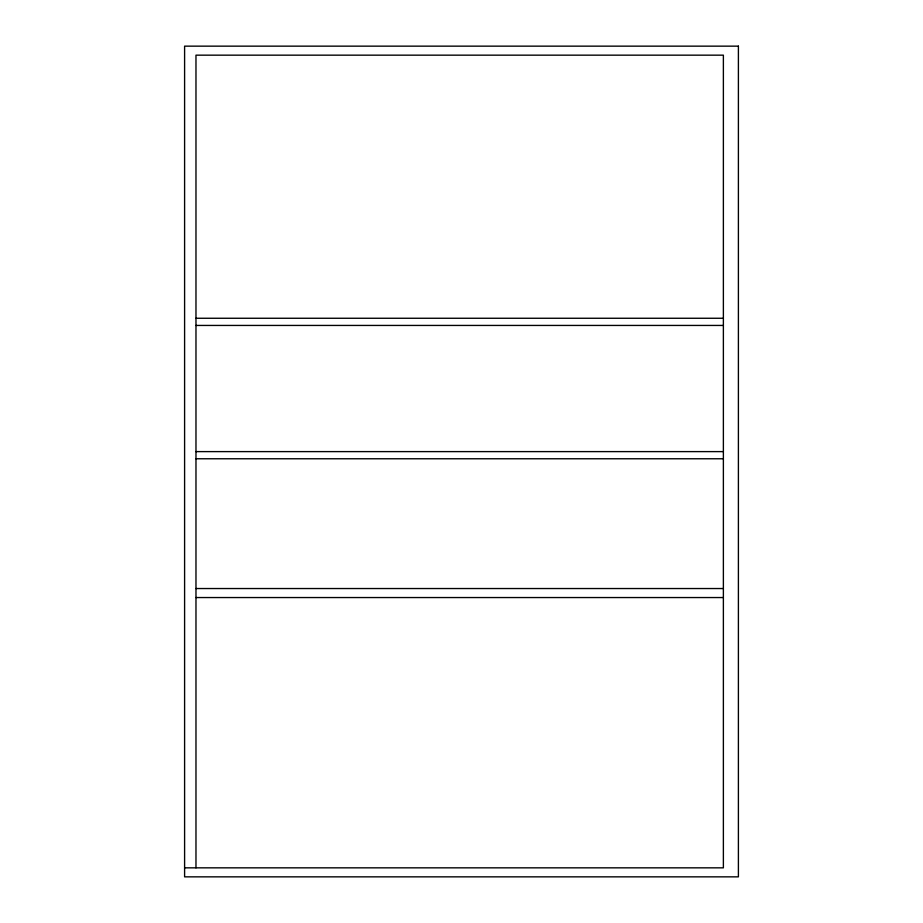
<?xml version="1.0" encoding="UTF-8"?>
<svg xmlns="http://www.w3.org/2000/svg" width="923" height="923" viewBox="0 0 923 923"><rect width="100%" height="100%" fill="white"/><g stroke="black" fill="none" stroke-linecap="round" stroke-linejoin="round"><path stroke-width="1.38" d="M195.976 318.262L723.378 318.262M195.976 325.438L723.378 325.438M195.976 451.612L723.378 451.612M195.976 458.766L723.378 458.766M195.976 588.539L723.378 588.539M195.976 597.55L723.378 597.55M184.6 867.839L723.378 867.839L723.378 55.161L195.976 55.161L195.976 867.839M738.4 46.15L184.6 46.15L184.6 876.85L738.4 876.85L738.4 46.15"/></g></svg>
